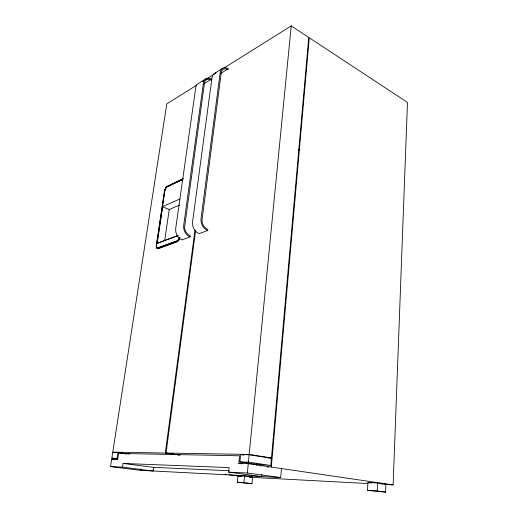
<?xml version="1.0" encoding="UTF-8"?>
<svg xmlns="http://www.w3.org/2000/svg" width="518" height="518" viewBox="0 0 518 518"><rect width="100%" height="100%" fill="white"/><g stroke="black" fill="none" stroke-linecap="round" stroke-linejoin="round"><path stroke-width="0.78" d="M384.252 484.427L393.117 484.9L407.478 102.428L309.272 37.782L271.328 467.068M385.573 492.1L385.891 484.213L377.616 483.003L367.89 482.498L367.515 490.365L385.573 492.1L377.266 490.973L367.515 490.365M377.266 490.973L377.616 483.003M241.919 463.843L238.804 463.39L239.575 455.801L118.512 453.444L117.58 459.537L111.648 459.343L110.522 466.601L140.695 470.357L280.704 477.544L281.462 468.55M270.804 465.462L271.445 458.242L249.145 454.752L240.63 454.603L239.892 461.894L256.714 464.368L270.804 465.462L248.42 462.147L239.892 461.894M267.456 457.854L271.471 457.938L308.754 37.445L291.22 25.9L224.119 67.962M260.515 466.129L260.651 464.627M261.914 474.384L261.713 476.573L228.665 472.131L229.144 467.605L123.103 463.442L122.546 467.165L110.522 466.601M256.798 465.248L256.941 463.759M251.929 483.624L252.551 477.143L244.561 476.087L237.95 475.744L237.296 482.213L251.929 483.624L237.296 482.213M228.665 472.131L247.351 473.012L248.271 463.694L393.117 484.9M248.42 462.147L249.145 454.752M195.629 230.426L166.045 453.036L249.177 454.448L291.22 25.9M243.913 482.627L244.561 476.087M156.708 245.143L156.643 245.7A3.749 1.813 -70.5 0 0 157.912 247.986L177.331 240.857A3.879 1.936 -69.9 0 0 179.435 237.743M207.692 230.542L207.835 229.422L206.481 228.729A8.45 6.475 68.6 0 1 201.955 220.5L221.387 71.665A8.113 5.471 61.2 0 1 226.91 69.082L228.179 69.652L228.244 68.661A9.279 6.261 61.2 0 0 220.202 72.423L201.042 218.531A9.667 7.407 68.6 0 0 207.634 230.516L199.106 233.637A9.525 7.375 68.4 0 1 192.579 221.84L212.037 77.512A9.156 6.248 60.9 0 1 216.019 72.87M196.827 85.069L166.809 103.885L112.769 452.13L165.326 453.023L195.001 230.199M190.203 236.933L190.352 235.845L189.012 235.185A8.197 6.423 68.2 0 1 184.576 227.214L204.623 82.116A7.887 5.452 60.6 0 1 210.12 79.519L211.376 80.063L211.448 79.092A9.02 6.235 60.6 0 0 203.444 82.874L183.689 225.317A9.376 7.349 68.2 0 0 190.145 236.914L182.116 239.847A9.246 7.317 68 0 1 175.719 228.425L195.733 87.678A8.903 6.222 60.3 0 1 198.524 83.463L206.235 78.626M229.157 470.732L153.587 467.372L153.088 470.991L122.546 467.165M140.695 470.357L140.922 468.79M164.724 240.423L169.25 209.479L179.616 205.018M178.27 235.36L156.76 243.46L156.462 245.636A3.749 1.807 -70.5 0 0 157.725 247.921L177.143 240.786A3.885 1.936 -69.9 0 0 179.247 237.671M156.883 242.981L158.197 234.233M158.43 232.647L164.73 190.462A3.665 1.716 -68.4 0 1 166.822 186.907L182.809 179.293M162.445 206.811L156.948 243.525L177.713 235.709M162.561 206.028L163.39 200.524M163.623 198.951L164.912 190.533M162.626 206.883L157.129 243.589L156.76 243.46M118.059 452.467L117.165 458.294L111.836 458.139L112.73 452.369L118.059 452.467L129.513 454.053M214.834 73.232L222.993 68.104M202.279 81.65L203.645 80.795M206.378 79.086L215.242 73.524M203.768 83.929L211.506 79.124M220.804 73.349L227.616 69.114M183.087 178.762L167.411 186.202A4.312 2.02 -68.4 0 0 164.452 191.233L156.345 245.299A4.416 2.13 -70.5 0 0 158.132 248.536L176.891 241.666A4.571 2.286 -69.9 0 0 179.778 237.801M183.268 178.839L167.592 186.279A4.312 2.02 -68.4 0 0 165.734 188.215M182.278 179.707L167.003 186.979A3.665 1.716 -68.4 0 0 166.349 187.587M179.934 198.951L162.263 206.74L169.25 209.479M298.478 149.961L299.961 149.313M238.804 463.39L248.271 463.694M267.288 466.925L268.9 466.983M249.605 476.987L252.551 477.143M380.652 483.935L382.899 484.052M384.395 484.129L385.891 484.213M249.67 477.24L368.136 483.566M123.103 463.442L153.587 467.372M111.836 458.139L118.052 458.967M238.746 475.848L241.932 476.269M111.648 459.343L114.808 459.764M224.922 474.235L226.515 474.443M228.911 474.76L240.864 476.333M247.351 473.012L280.704 477.544M121.29 453.315L122.837 453.528M125.168 453.852L126.716 454.066M165.326 453.023L179.429 455.069M367.89 482.498L371.652 483.041M166.045 453.036L180.154 455.082M240.63 454.603L243.823 455.102M249.177 454.448L271.471 457.938M165.061 189.989A3.665 1.716 -68.4 0 1 166.038 187.989M179.966 237.872A4.571 2.286 -69.9 0 1 177.078 241.738L158.314 248.601A4.416 2.13 -70.5 0 1 156.792 248.012M164.627 191.304A4.312 2.02 -68.4 0 1 164.925 190.041M165.151 189.407A4.312 2.02 -68.4 0 1 165.423 188.798M156.624 247.61A4.416 2.13 -70.5 0 1 156.527 245.364"/></g></svg>
